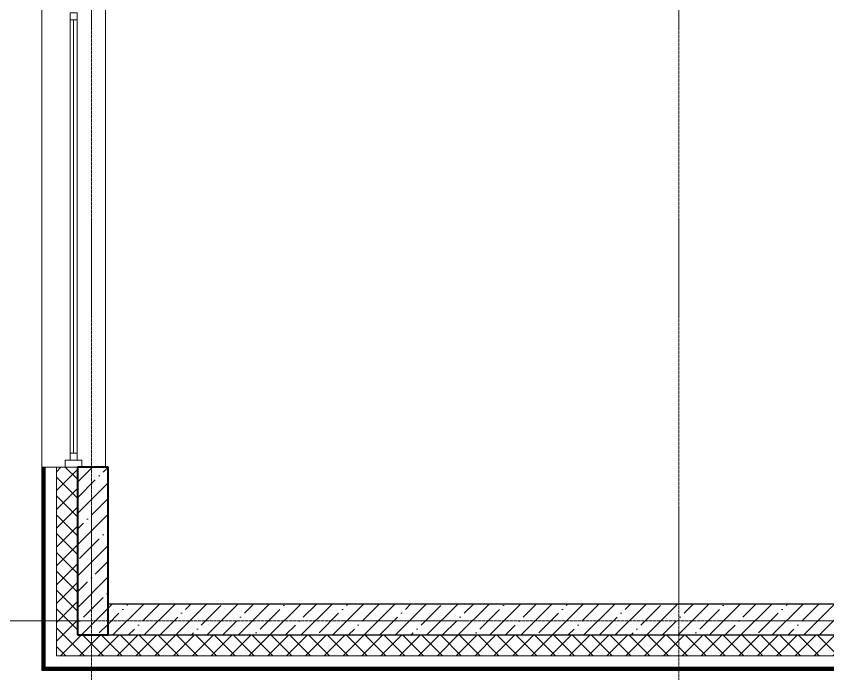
# Model space of a CAD drawing. Header units: millimetres. Extents: x -24360 to 609566, y -391049 to 148426.
# Drawn here: x 193492 to 199295, y -924 to 3779 of the extents above; entities that cross this region are included whole.
import ezdxf

# ---------------------------------------------------------------- set-up
doc = ezdxf.new("R2010")
doc.units = ezdxf.units.MM
doc.linetypes.add('CENTER2', pattern=[28.575, 19.05, -3.175, 3.175, -3.175])
doc.linetypes.add('HIDDEN2', pattern=[4.7625, 3.175, -1.5875])
for name, color, linetype, lineweight in [('A-Wall_Материал_Газоблок_Контур', 250, 'Continuous', 0), ('АР_Колонны', 70, 'Continuous', 30), ('АР_Окна', 4, 'Continuous', 5), ('АР_Стены ЖБ', 7, 'Continuous', 30), ('АР_Тонкая', 254, 'Continuous', 5), ('АР_Утеплитель', 31, 'Continuous', 0), ('АР_Штриховка', 8, 'Continuous', 0)]:
    doc.layers.add(name, color=color, linetype=linetype, lineweight=lineweight)
doc.layers.add('АР_Оси_РД_100', color=7, linetype='Continuous', lineweight=0, true_color=0x525252)

msp = doc.modelspace()

# ---------------------------------------------------------------- hatches: boundary and pattern name
at = {"layer": 'АР_Штриховка', "linetype": 'Continuous', "lineweight": 0, "true_color": 0x000000}
h = msp.add_hatch(dxfattribs=at)
h.set_pattern_fill('_U', color=18, style=0, pattern_type=0)
h.set_pattern_definition([(360, (194029.3997, -14045.8112), (5e-17, 1), [])])
h.paths.add_polyline_path([(193674.4, -900.811), (193699.4, -875.811), (193699.4, 554.189), (193674.4, 554.189)], flags=0)
h = msp.add_hatch(dxfattribs=at)
h.set_pattern_fill('ANSI37', color=18, scale=30, style=0)
h.set_pattern_definition([(45, (194029.4, -14045.81), (-67.3519, 67.3519), []), (135, (194029.4, -14045.81), (-67.3519, -67.3519), [])])
h.paths.add_polyline_path([(193779.4, -795.811), (193929.4, -645.811), (193929.4, 554.189), (193779.4, 554.189)], flags=0)
at = {"layer": 'АР_Штриховка', "linetype": 'Continuous', "lineweight": 5, "true_color": 0x000000}
h = msp.add_hatch(dxfattribs=at)
h.set_pattern_fill('ANSI35', color=18, scale=25, style=0)
h.set_pattern_definition([(45, (194029.4, -14045.81), (-112.2532, 112.2532), []), (45, (194141.65, -14045.81), (-112.2532, 112.2532), [198.4375, -39.6875, 0, -39.6875])])
h.paths.add_polyline_path([(193929.4, -645.811), (194149.4, -645.811), (194149.4, 554.189), (193929.4, 554.189)], flags=0)
h = msp.add_hatch(dxfattribs=at)
h.set_pattern_fill('ANSI35', color=18, scale=25, style=0)
h.set_pattern_definition([(45, (194029.4, -14045.81), (-112.2532, 112.2532), []), (45, (194141.65, -14045.81), (-112.2532, 112.2532), [198.4375, -39.6875, 0, -39.6875])])
h.paths.add_polyline_path([(194149.4, -425.811), (194149.4, -645.811), (200729.4, -645.811), (200729.4, -425.811)], flags=0)
at = {"layer": 'АР_Штриховка', "linetype": 'Continuous', "lineweight": 0, "true_color": 0x000000}
h = msp.add_hatch(dxfattribs=at)
h.set_pattern_fill('ANSI37', color=18, scale=30, angle=-360, style=0)
h.set_pattern_definition([(45, (194029.4, -14045.81), (-67.3519, 67.3519), []), (135, (194029.4, -14045.81), (-67.3519, -67.3519), [])])
h.paths.add_polyline_path([(201929.4, -795.811), (201929.4, -645.811), (193929.4, -645.811), (193779.4, -795.811)], flags=0)
h = msp.add_hatch(dxfattribs=at)
h.set_pattern_fill('_U', color=18, angle=-360, style=0, pattern_type=0)
h.set_pattern_definition([(360, (194029.3997, -14045.8112), (0, 1), [])])
h.paths.add_polyline_path([(201929.4, -900.811), (201929.4, -875.811), (193699.4, -875.811), (193674.4, -900.811)], flags=0)

# ---------------------------------------------------------------- linework, layer by layer
at = {"layer": 'A-Wall_Материал_Газоблок_Контур', "color": 18, "linetype": 'Continuous', "lineweight": 0, "true_color": 0x000000}
for p, q in [((193674.4, 3854.189), (193674.4, 554.189)), ((194129.4, 554.189), (194129.4, 3854.189)), ((193674.4, 554.189), (193699.4, 554.189)), ((193699.4, 554.189), (193779.4, 554.189)), ((193779.4, 554.189), (193929.4, 554.189)), ((193929.4, 554.189), (194129.4, 554.189))]:
    msp.add_line(p, q, dxfattribs=at)
at = {"layer": 'АР_Колонны', "color": 18, "linetype": 'HIDDEN2', "lineweight": 25, "true_color": 0x000000}
for p, q in [((193929.4, 554.189), (194149.4, 554.189)), ((193929.4, -645.811), (193929.4, 554.189)), ((194149.4, 554.189), (194149.4, -645.811)), ((194149.4, -645.811), (193929.4, -645.811))]:
    msp.add_line(p, q, dxfattribs=at)
at = {"layer": 'АР_Колонны', "color": 18, "linetype": 'Continuous', "lineweight": 30, "true_color": 0x000000}
for p, q in [((194149.4, 554.189), (193929.4, 554.189)), ((193929.4, 554.189), (193929.4, -645.811)), ((194149.4, -645.811), (194149.4, 554.189)), ((193929.4, -645.811), (194149.4, -645.811))]:
    msp.add_line(p, q, dxfattribs=at)
at = {"layer": 'АР_Окна', "color": 18, "linetype": 'Continuous', "lineweight": 5, "true_color": 0x000000}
for p, q in [((193674.4, 3854.189), (193674.4, 554.189)), ((194129.4, 3854.189), (194129.4, 554.189)), ((193876.9, 3754.189), (193926.9, 3754.189)), ((193901.9, 3754.189), (193901.9, 654.189)), ((193876.9, 654.189), (193926.9, 654.189))]:
    msp.add_line(p, q, dxfattribs=at)
for points in [[(193876.9, 3804.189), (193926.9, 3804.189), (193926.9, 604.189), (193876.9, 604.189)], [(193961.9, 604.189), (193961.9, 554.189), (193841.9, 554.189), (193841.9, 604.189)]]:
    msp.add_lwpolyline(points, close=True, dxfattribs=at)
at = {"layer": 'АР_Оси_РД_100', "linetype": 'CENTER2'}
for p, q in [((194029.4, -4259.177), (194029.4, 30254.189)), ((198229.4, -4259.177), (198229.4, 28854.189)), ((188074.442, -545.811), (223584.4, -545.811))]:
    msp.add_line(p, q, dxfattribs=at)
at = {"layer": 'АР_Стены ЖБ', "color": 18, "linetype": 'Continuous', "lineweight": 40, "true_color": 0x000000}
for p, q in [((194149.4, 554.189), (193929.4, 554.189)), ((193929.4, 554.189), (193929.4, -645.811)), ((194149.4, -645.811), (194149.4, 554.189)), ((193929.4, -645.811), (194149.4, -645.811))]:
    msp.add_line(p, q, dxfattribs=at)
at = {"layer": 'АР_Стены ЖБ', "color": 18, "linetype": 'Continuous', "lineweight": 30, "true_color": 0x000000}
for p, q in [((194149.4, -425.811), (194149.4, -645.811)), ((200729.4, -425.811), (194149.4, -425.811)), ((194149.4, -645.811), (200729.4, -645.811))]:
    msp.add_line(p, q, dxfattribs=at)
at = {"layer": 'АР_Тонкая', "color": 18, "linetype": 'Continuous', "lineweight": 5, "true_color": 0x000000}
for p, q in [((193699.4, 554.189), (193674.4, 554.189)), ((193674.4, 554.189), (193674.4, -900.811)), ((193779.4, 554.189), (193699.4, 554.189)), ((193699.4, 554.189), (193699.4, -875.811)), ((193699.4, -875.811), (193699.4, 554.189)), ((193779.4, -795.811), (193779.4, 554.189)), ((201929.4, -795.811), (193779.4, -795.811)), ((193674.4, -900.811), (201929.4, -900.811)), ((193699.4, -875.811), (201929.4, -875.811)), ((201929.4, -875.811), (193699.4, -875.811))]:
    msp.add_line(p, q, dxfattribs=at)
at = {"layer": 'АР_Утеплитель', "color": 18, "linetype": 'Continuous', "lineweight": 0, "true_color": 0x000000}
for p, q in [((193929.4, 554.189), (193779.4, 554.189)), ((193779.4, 554.189), (193779.4, -795.811)), ((193929.4, -645.811), (193929.4, 554.189)), ((201929.4, -645.811), (193929.4, -645.811)), ((193779.4, -795.811), (201929.4, -795.811))]:
    msp.add_line(p, q, dxfattribs=at)

doc.saveas('drawing.dxf')
